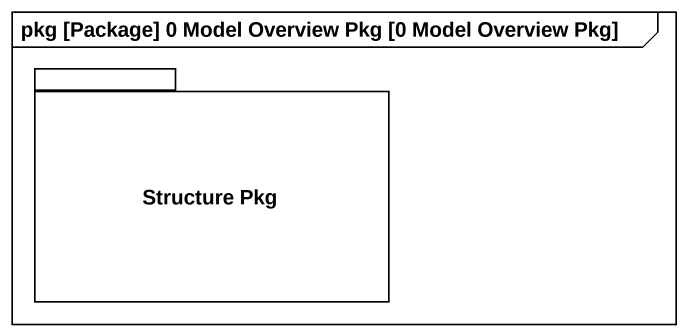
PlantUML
@startuml
mainframe pkg [Package] 0 Model Overview Pkg [0 Model Overview Pkg]
package "Structure Pkg" as Structure_Pkg {
}
@enduml
